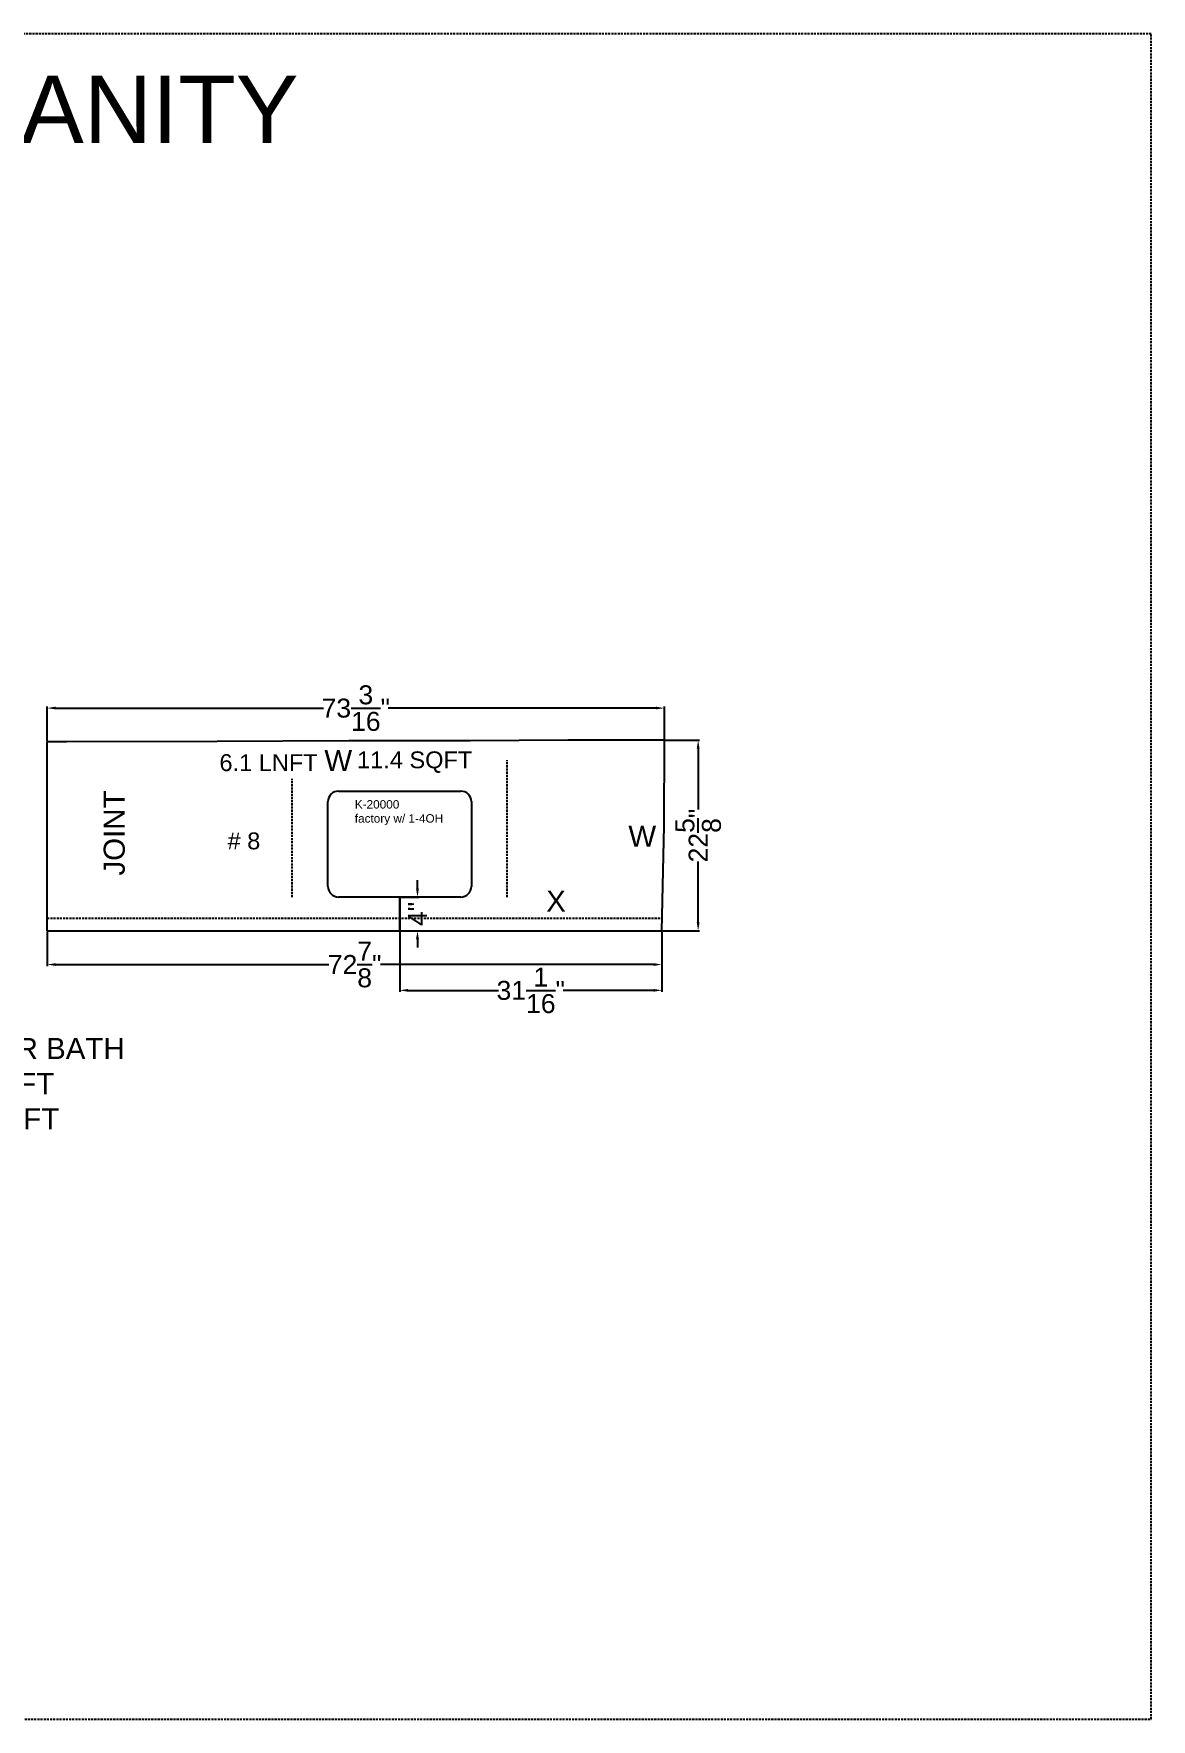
# Model space of a CAD drawing. Extents: x -347 to 953, y -714 to 758.
# Drawn here: x 514.9 to 647.3, y -268.5 to -68.7 of the extents above; entities that cross this region are included whole.
import ezdxf
from ezdxf.enums import TextEntityAlignment as Align

# ---------------------------------------------------------------- set-up
doc = ezdxf.new("R2010")
doc.units = 0
doc.header["$MEASUREMENT"] = 0
doc.linetypes.add('DASHED', pattern=[0.75, 0.5, -0.25])
doc.layers.get('0').update_dxf_attribs({"linetype": 'CONTINUOUS'})
doc.layers.get('Defpoints').update_dxf_attribs({"linetype": 'CONTINUOUS'})
for name, color, linetype in [('_CURVE', 7, 'CONTINUOUS'), ('BLUE_BLUE', 5, 'CONTINUOUS'), ('GREEN_TEXT', 90, 'CONTINUOUS'), ('ORANGE_CABS', 30, 'DASHED'), ('RED_WALL', 1, 'CONTINUOUS')]:
    doc.layers.add(name, color=color, linetype=linetype)
doc.layers.add('No Print', color=8, linetype='CONTINUOUS', plot=False)
doc.styles.add('Model Text', font='arial.ttf', dxfattribs={"height": 2})
doc.styles.get("Standard").update_dxf_attribs({"font": 'arial.ttf'})
doc.dimstyles.get("Standard").update_dxf_attribs({"dimtxt": 2.25, "dimasz": 1, "dimexe": 0.18, "dimexo": 0.0625, "dimgap": 0.09, "dimtad": 0, "dimdec": 4, "dimzin": 0, "dimdsep": 46, "dimlunit": 5, "dimtxsty": 'Standard', "dimcen": 1, "dimclrd": 3, "dimclre": 3, "dimadec": 0, "dimazin": 0, "dimtfac": 1, "dimtdec": 4, "dimtofl": 0, "dimtmove": 0, "dimatfit": 3, "dimfxl": 1, "dimtolj": 1, "dimtzin": 0, "dimarcsym": 0})

# ---------------------------------------------------------------- blocks, each defined once
blk = doc.blocks.new('*D144')
at = {"color": 3, "linetype": 'Continuous', "lineweight": -2, "transparency": 16777216}
for p, q in [((516.47, -152.58), (516.47, -148.47)), ((517.47, -148.65), (549.22, -148.65)), ((588.63, -148.65), (556.88, -148.65)), ((589.63, -152.4), (589.63, -148.47))]:
    blk.add_line(p, q, dxfattribs=at)
at = {"color": 3, "linetype": 'Continuous', "transparency": 16777216}
for points in [[(517.47, -148.48), (517.47, -148.81), (516.47, -148.65)], [(588.63, -148.48), (588.63, -148.81), (589.63, -148.65)]]:
    blk.add_solid(points, dxfattribs=at)
at = {"layer": 'Defpoints', "color": 0, "linetype": 'Continuous', "transparency": 16777216}
for p in [(589.63, -148.65), (516.47, -152.65), (589.63, -152.46)]:
    blk.add_point(p, dxfattribs=at)
at = {"color": 0, "linetype": 'Continuous', "transparency": 16777216, "insert": (553.05, -148.65), "char_height": 2.25, "attachment_point": 5}
blk.add_mtext('\\A1;73{\\H1x;\\S3/16;}"', dxfattribs=at)
blk = doc.blocks.new('*D145')
at = {"color": 3, "linetype": 'Continuous', "lineweight": -2, "transparency": 16777216}
for p, q in [((589.69, -152.46), (593.81, -152.46)), ((593.63, -153.46), (593.63, -160.66)), ((593.63, -174.05), (593.63, -166.85)), ((589.4, -175.05), (593.81, -175.05))]:
    blk.add_line(p, q, dxfattribs=at)
at = {"color": 3, "linetype": 'Continuous', "transparency": 16777216}
for points in [[(593.46, -153.46), (593.8, -153.46), (593.63, -152.46)], [(593.46, -174.05), (593.8, -174.05), (593.63, -175.05)]]:
    blk.add_solid(points, dxfattribs=at)
at = {"layer": 'Defpoints', "color": 0, "linetype": 'Continuous', "transparency": 16777216}
for p in [(589.63, -152.46), (589.34, -175.05), (593.63, -175.05)]:
    blk.add_point(p, dxfattribs=at)
at = {"color": 0, "linetype": 'Continuous', "transparency": 16777216, "insert": (593.63, -163.76), "char_height": 2.25, "attachment_point": 5, "rotation": 90}
blk.add_mtext('\\A1;22{\\H1x;\\S5/8;}"', dxfattribs=at)
blk = doc.blocks.new('*D146')
at = {"color": 3, "linetype": 'Continuous', "lineweight": -2, "transparency": 16777216}
for p, q in [((516.47, -175.12), (516.47, -179.23)), ((589.34, -175.12), (589.34, -179.23)), ((517.47, -179.05), (549.84, -179.05)), ((588.34, -179.05), (555.97, -179.05))]:
    blk.add_line(p, q, dxfattribs=at)
at = {"color": 3, "linetype": 'Continuous', "transparency": 16777216}
for points in [[(517.47, -178.89), (517.47, -179.22), (516.47, -179.05)], [(588.34, -178.89), (588.34, -179.22), (589.34, -179.05)]]:
    blk.add_solid(points, dxfattribs=at)
at = {"layer": 'Defpoints', "color": 0, "linetype": 'Continuous', "transparency": 16777216}
for p in [(516.47, -175.05), (589.34, -175.05), (516.47, -179.05)]:
    blk.add_point(p, dxfattribs=at)
at = {"color": 0, "linetype": 'Continuous', "transparency": 16777216, "insert": (552.91, -179.05), "char_height": 2.25, "attachment_point": 5}
blk.add_mtext('\\A1;72{\\H1x;\\S7/8;}"', dxfattribs=at)
blk = doc.blocks.new('*D174')
at = {"color": 3, "linetype": 'Continuous', "lineweight": -2, "transparency": 16777216}
for p, q in [((558.25, -171.12), (558.25, -182.29)), ((589.34, -175.12), (589.34, -182.29)), ((559.25, -182.11), (569.96, -182.11)), ((588.34, -182.11), (577.63, -182.11))]:
    blk.add_line(p, q, dxfattribs=at)
at = {"color": 3, "linetype": 'Continuous', "transparency": 16777216}
for points in [[(559.25, -181.94), (559.25, -182.28), (558.25, -182.11)], [(588.34, -181.94), (588.34, -182.28), (589.34, -182.11)]]:
    blk.add_solid(points, dxfattribs=at)
at = {"layer": 'Defpoints', "color": 0, "linetype": 'Continuous', "transparency": 16777216}
for p in [(558.25, -171.05), (589.34, -175.05), (589.34, -182.11)]:
    blk.add_point(p, dxfattribs=at)
at = {"color": 0, "linetype": 'Continuous', "transparency": 16777216, "insert": (573.79, -182.11), "char_height": 2.25, "attachment_point": 5}
blk.add_mtext('\\A1;31{\\H1x;\\S1/16;}"', dxfattribs=at)
blk = doc.blocks.new('*D175')
at = {"color": 3, "linetype": 'Continuous', "lineweight": -2, "transparency": 16777216}
for p, q in [((560.36, -170.05), (560.36, -169.05)), ((558.31, -171.05), (560.54, -171.05)), ((558.31, -175.05), (560.54, -175.05)), ((560.36, -176.05), (560.36, -177.05))]:
    blk.add_line(p, q, dxfattribs=at)
at = {"color": 3, "linetype": 'Continuous', "transparency": 16777216}
for points in [[(560.19, -170.05), (560.53, -170.05), (560.36, -171.05)], [(560.19, -176.05), (560.53, -176.05), (560.36, -175.05)]]:
    blk.add_solid(points, dxfattribs=at)
at = {"layer": 'Defpoints', "color": 0, "linetype": 'Continuous', "transparency": 16777216}
for p in [(558.25, -171.05), (558.25, -175.05), (560.36, -175.05)]:
    blk.add_point(p, dxfattribs=at)
at = {"color": 0, "linetype": 'Continuous', "transparency": 16777216, "insert": (560.36, -173.05), "char_height": 2.25, "attachment_point": 5, "rotation": 90}
blk.add_mtext('\\A1;4"', dxfattribs=at)

msp = doc.modelspace()

# ---------------------------------------------------------------- linework, layer by layer
at = {"color": 11, "linetype": 'Continuous', "true_color": 0xf27172}
msp.add_line((516.471218, -175.054809), (516.471218, -152.646339), dxfattribs=at)
at = {"layer": '_CURVE', "color": 4, "linetype": 'Continuous'}
for p, q in [((549.74627, -169.804809), (549.74627, -159.742309)), ((550.99627, -158.492309), (565.49627, -158.492309)), ((566.74627, -159.742309), (566.74627, -169.804809)), ((565.49627, -171.054809), (550.99627, -171.054809))]:
    msp.add_line(p, q, dxfattribs=at)
for centre, start, end in [((550.99627, -159.742309), 90, 180), ((565.49627, -159.742309), 0, 90), ((550.99627, -169.804809), 180, 270), ((565.49627, -169.804809), 270, 0)]:
    msp.add_arc(centre, 1.25, start, end, dxfattribs=at)
at = {"layer": 'BLUE_BLUE', "color": 5}
msp.add_line((516.471218, -175.054809), (589.339251, -175.054809), dxfattribs=at)
at = {"layer": 'No Print', "linetype": 'DASHED', "ltscale": 0.5}
msp.add_lwpolyline([(362.30603, -268.528799), (647.345442, -268.528799), (647.345442, -68.699891), (362.30603, -68.699891)], close=True, dxfattribs=at)
at = {"layer": 'ORANGE_CABS', "color": 30, "linetype": 'DASHED', "ltscale": 0.5}
for p, q in [((570.980317, -171.054618), (570.998603, -154.822018)), ((545.512223, -171.054786), (545.514112, -157.020707)), ((516.471218, -173.554809), (589.371203, -173.554809))]:
    msp.add_line(p, q, dxfattribs=at)
at = {"layer": 'RED_WALL', "color": 1}
for p, q in [((518.747593, -152.645047), (516.471218, -152.646339)), ((536.601934, -152.599968), (518.747593, -152.645047)), ((552.217602, -152.520715), (536.601934, -152.599968)), ((566.633781, -152.540154), (552.217602, -152.520715)), ((578.187985, -152.443897), (566.633781, -152.540154)), ((589.631075, -152.458301), (578.187985, -152.443897)), ((589.60415, -162.62171), (589.631075, -152.458301)), ((589.339251, -175.054809), (589.60415, -162.62171)), ((558.24627, -171.054809), (558.24627, -175.054809))]:
    msp.add_line(p, q, dxfattribs=at)

# ---------------------------------------------------------------- texts
at = {"linetype": 'Continuous', "attachment_point": 1, "style": 'Model Text'}
for s, width, insert, char_height in [('MASTER VANITY', 134.25107034, (456.236034, -73.672556), 8), ('K-20000\\Pfactory w/ 1-4OH', 22.67607236, (552.929988, -159.559787), 1), ('{\\C3;MASTER BATH\\P}12.2 LNFT\\P22.8 SQFT', 29.66556514, (500.817826, -187.752277), 2.5)]:
    msp.add_mtext_dynamic_manual_height_columns(s, width=width, gutter_width=10, heights=[0], dxfattribs=dict(at, insert=insert, char_height=char_height))
at = {"linetype": 'Continuous', "char_height": 2, "attachment_point": 5, "style": 'Model Text'}
for s, insert in [('11.4 SQFT', (560.026761, -155.058117)), ('6.1 LNFT', (542.711662, -155.127431)), ('# 8', (539.787528, -164.406047))]:
    msp.add_mtext(s, dxfattribs=dict(at, insert=insert))
at = {"layer": 'GREEN_TEXT', "color": 90}
for s, p in [('W', (549.3228, -153.618455)), ('W', (585.35978, -162.591228)), ('X', (575.617413, -170.285236))]:
    msp.add_text(s, height=2.5, dxfattribs=at).set_placement(p, align=Align.TOP_LEFT)
msp.add_text('JOINT', height=2.5, rotation=90, dxfattribs=at).set_placement((523.163051, -168.505147), align=Align.TOP_LEFT)

# ---------------------------------------------------------------- dimensions: what is measured, and where the dimension line sits
at = {"linetype": 'Continuous'}
for base, p1, p2, picture, middle in [((589.631075, -148.646339), (516.471218, -152.646339), (589.631075, -152.458301), '*D144', (553.051147, -148.646339)), ((589.339251, -182.110091), (558.24627, -171.054809), (589.339251, -175.054809), '*D174', (573.79276, -182.110091)), ((516.471218, -179.054809), (589.339251, -175.054809), (516.471218, -175.054809), '*D146', (552.905235, -179.054809))]:
    dim = msp.add_linear_dim(base=base, p1=p1, p2=p2, dimstyle='Standard', override={"dimpost": '"'}, dxfattribs=at)
    dim.commit()
    dim.dimension.update_dxf_attribs({"geometry": picture, "text_midpoint": middle})
for base, p1, p2, picture, middle in [((593.631075, -175.054809), (589.631075, -152.458301), (589.339251, -175.054809), '*D145', (593.631075, -163.756555)), ((560.360949, -175.054809), (558.24627, -171.054809), (558.24627, -175.054809), '*D175', (560.360949, -173.054809))]:
    dim = msp.add_linear_dim(base=base, p1=p1, p2=p2, angle=90, dimstyle='Standard', override={"dimpost": '"'}, dxfattribs=at)
    dim.commit()
    dim.dimension.update_dxf_attribs({"geometry": picture, "text_midpoint": middle})

doc.saveas('drawing.dxf')
